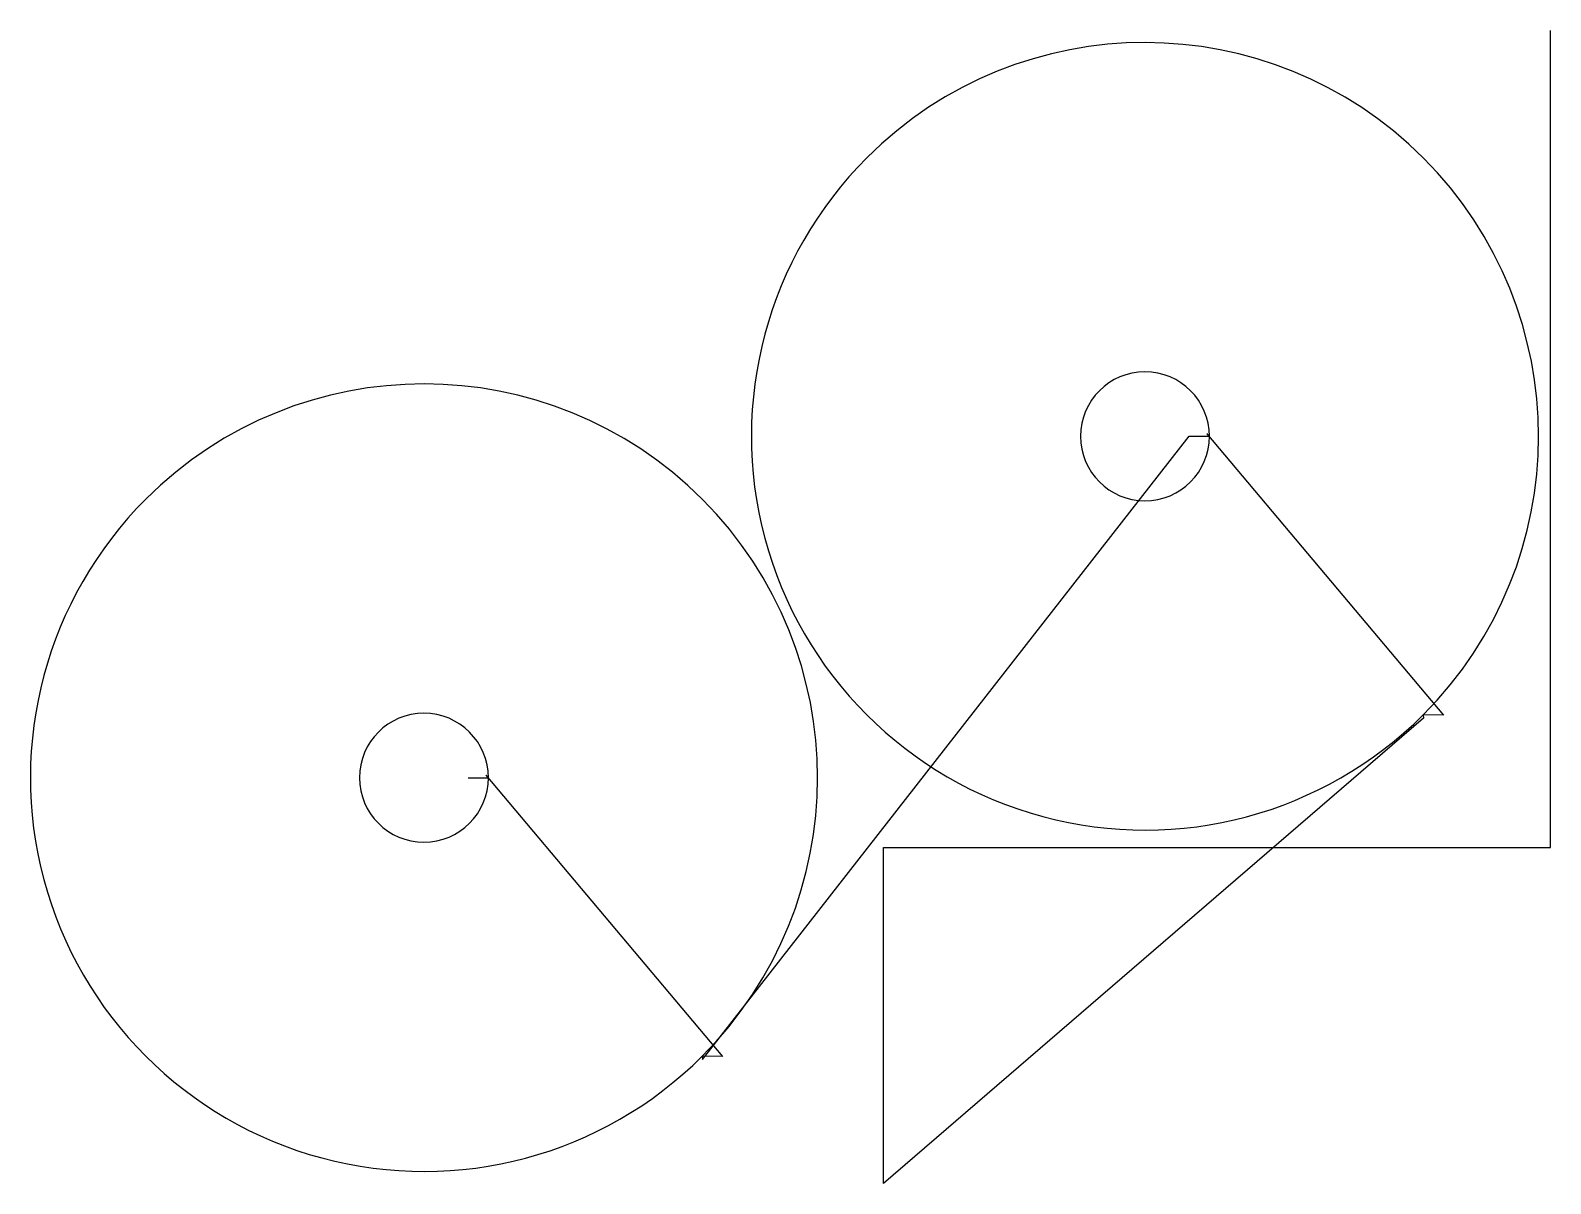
# Model space of a CAD drawing. Header units: metres. Extents: x 18 to 2260, y 0 to 1700.
import ezdxf

# ---------------------------------------------------------------- set-up
doc = ezdxf.new("R2010")
doc.units = ezdxf.units.M

msp = doc.modelspace()

# ---------------------------------------------------------------- linework, layer by layer
at = {"layer": 'TOOL_0'}
for p, q in [((2259.782, 1699.001), (2259.782, 1700.001)), ((2259.782, 495.526), (2259.782, 1699.001)), ((1008.728, 182.961), (1726.501, 1101.623)), ((1726.501, 1101.623), (1756.501, 1101.623)), ((1756.501, 1101.623), (1752.965, 1105.159)), ((1752.965, 1105.159), (2101.783, 690.516)), ((2072.219, 686.205), (1275.589, 0.001)), ((2101.783, 690.516), (2071.782, 690.954)), ((2071.783, 690.955), (2072.219, 686.205)), ((663.01, 598.379), (693.01, 598.379)), ((693.01, 598.379), (689.474, 601.915)), ((689.474, 601.915), (1038.291, 187.272)), ((1275.589, 1.001), (1275.589, 495.526)), ((1275.589, 495.526), (2259.782, 495.526)), ((1038.291, 187.272), (1008.291, 187.71)), ((1008.292, 187.711), (1008.728, 182.961)), ((1275.589, 0.001), (1275.589, 1.001)), ((1275.589, 1.001), (1275.589, 0.001)), ((1275.589, 0.001), (1275.589, 1.001))]:
    msp.add_line(p, q, dxfattribs=at)
for centre, radius, start, end in [((1661.501, 1101.623), 580.5, 314.97306, 134.972851), ((1661.5, 1101.623), 580.5, 134.972781, 314.972991), ((1661.501, 1101.623), 95, 0, 180), ((598.01, 598.379), 580.5, 314.97306, 134.972851), ((1661.501, 1101.623), 95, 180, 0), ((598.009, 598.379), 580.5, 134.972781, 314.972991), ((598.01, 598.379), 95, 0, 180), ((598.01, 598.379), 95, 180, 0)]:
    msp.add_arc(centre, radius, start, end, dxfattribs=at)

doc.saveas('drawing.dxf')
